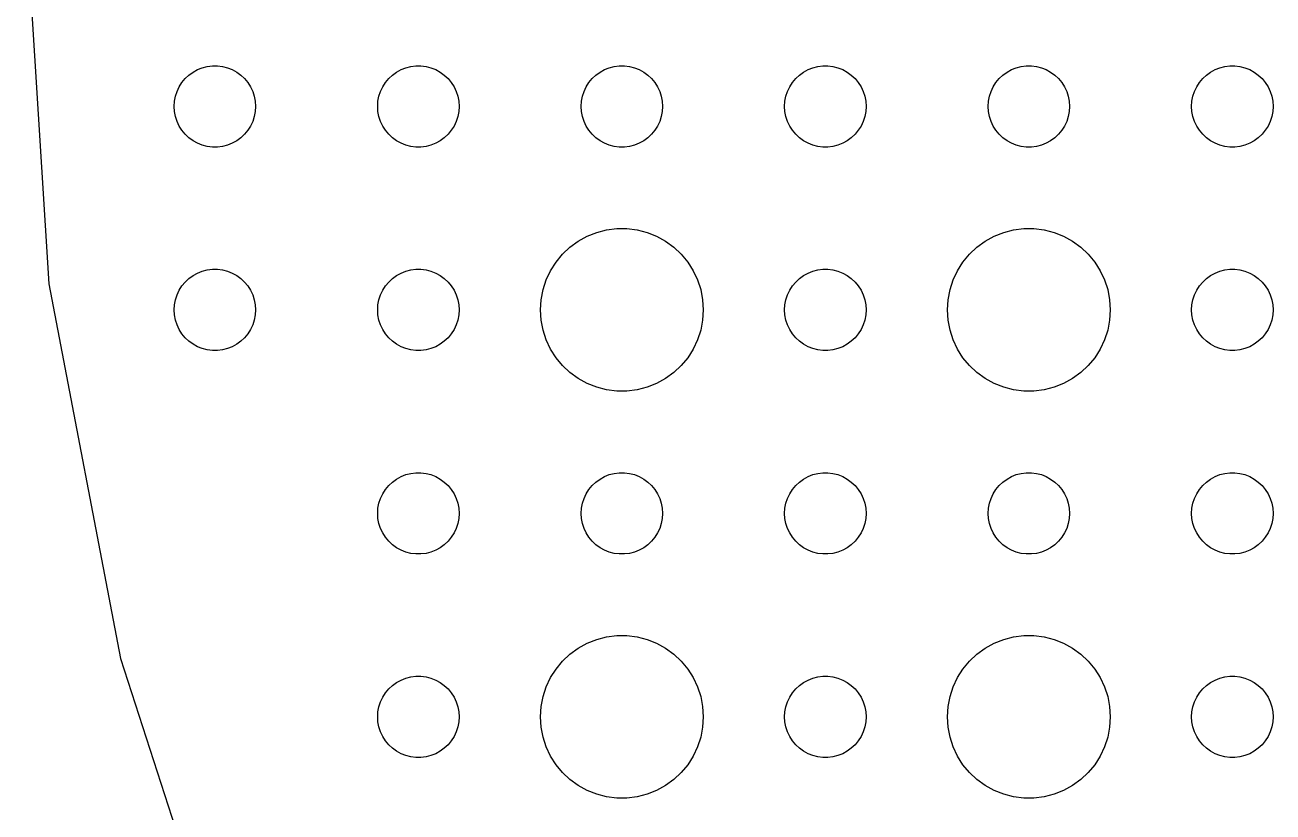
# Model space of a CAD drawing. Header units: metres. Extents: x -112 to 112, y -112 to 112.
# Drawn here: x -112 to -66, y -33.51 to -4.5 of the extents above; entities that cross this region are included whole.
import ezdxf

# ---------------------------------------------------------------- set-up
doc = ezdxf.new("R2010")
doc.units = ezdxf.units.M

msp = doc.modelspace()

# ---------------------------------------------------------------- linework, layer by layer
for p, q in [((-112, 0), (-111.117, -14.0373)), ((-106.093, -6.47318), (-105.956, -6.34422)), ((-105.956, -6.34422), (-105.804, -6.23351)), ((-105.804, -6.23351), (-105.639, -6.14275)), ((-105.639, -6.14275), (-105.464, -6.07341)), ((-105.464, -6.07341), (-105.281, -6.02657)), ((-105.281, -6.02657), (-105.094, -6.00294)), ((-105.094, -6.00294), (-104.906, -6.00294)), ((-104.906, -6.00294), (-104.719, -6.02657)), ((-104.719, -6.02657), (-104.536, -6.07341)), ((-104.536, -6.07341), (-104.361, -6.14275)), ((-104.361, -6.14275), (-104.196, -6.23351)), ((-104.196, -6.23351), (-104.044, -6.34422)), ((-104.044, -6.34422), (-103.907, -6.47318)), ((-98.5934, -6.47318), (-98.4561, -6.34422)), ((-98.4561, -6.34422), (-98.3037, -6.23351)), ((-98.3037, -6.23351), (-98.1387, -6.14275)), ((-98.1387, -6.14275), (-97.9635, -6.07341)), ((-97.9635, -6.07341), (-97.7811, -6.02657)), ((-97.7811, -6.02657), (-97.5942, -6.00294)), ((-97.5942, -6.00294), (-97.4058, -6.00294)), ((-97.4058, -6.00294), (-97.2189, -6.02657)), ((-97.2189, -6.02657), (-97.0365, -6.07341)), ((-97.0365, -6.07341), (-96.8613, -6.14275)), ((-96.8613, -6.14275), (-96.6963, -6.23351)), ((-96.6963, -6.23351), (-96.5439, -6.34422)), ((-96.5439, -6.34422), (-96.4065, -6.47318)), ((-91.0934, -6.47318), (-90.9561, -6.34422)), ((-90.9561, -6.34422), (-90.8037, -6.23351)), ((-90.8037, -6.23351), (-90.6387, -6.14275)), ((-90.6387, -6.14275), (-90.4635, -6.07341)), ((-90.4635, -6.07341), (-90.2811, -6.02657)), ((-90.2811, -6.02657), (-90.0942, -6.00294)), ((-90.0942, -6.00294), (-89.9058, -6.00294)), ((-89.9058, -6.00294), (-89.7189, -6.02657)), ((-89.7189, -6.02657), (-89.5365, -6.07341)), ((-89.5365, -6.07341), (-89.3613, -6.14275)), ((-89.3613, -6.14275), (-89.1963, -6.23351)), ((-89.1963, -6.23351), (-89.0439, -6.34422)), ((-89.0439, -6.34422), (-88.9065, -6.47318)), ((-83.5934, -6.47318), (-83.4561, -6.34422)), ((-83.4561, -6.34422), (-83.3037, -6.23351)), ((-83.3037, -6.23351), (-83.1387, -6.14275)), ((-83.1387, -6.14275), (-82.9635, -6.07341)), ((-82.9635, -6.07341), (-82.7811, -6.02657)), ((-82.7811, -6.02657), (-82.5942, -6.00294)), ((-82.5942, -6.00294), (-82.4058, -6.00294)), ((-82.4058, -6.00294), (-82.2189, -6.02657)), ((-82.2189, -6.02657), (-82.0365, -6.07341)), ((-82.0365, -6.07341), (-81.8613, -6.14275)), ((-81.8613, -6.14275), (-81.6963, -6.23351)), ((-81.6963, -6.23351), (-81.5439, -6.34422)), ((-81.5439, -6.34422), (-81.4065, -6.47318)), ((-76.0934, -6.47318), (-75.9561, -6.34422)), ((-75.9561, -6.34422), (-75.8037, -6.23351)), ((-75.8037, -6.23351), (-75.6387, -6.14275)), ((-75.6387, -6.14275), (-75.4635, -6.07341)), ((-75.4635, -6.07341), (-75.2811, -6.02657)), ((-75.2811, -6.02657), (-75.0942, -6.00294)), ((-75.0942, -6.00294), (-74.9058, -6.00294)), ((-74.9058, -6.00294), (-74.7189, -6.02657)), ((-74.7189, -6.02657), (-74.5365, -6.07341)), ((-74.5365, -6.07341), (-74.3613, -6.14275)), ((-74.3613, -6.14275), (-74.1963, -6.23351)), ((-74.1963, -6.23351), (-74.0439, -6.34422)), ((-74.0439, -6.34422), (-73.9065, -6.47318)), ((-68.5934, -6.47318), (-68.4561, -6.34422)), ((-68.4561, -6.34422), (-68.3037, -6.23351)), ((-68.3037, -6.23351), (-68.1387, -6.14275)), ((-68.1387, -6.14275), (-67.9635, -6.07341)), ((-67.9635, -6.07341), (-67.7811, -6.02657)), ((-67.7811, -6.02657), (-67.5942, -6.00294)), ((-67.5942, -6.00294), (-67.4058, -6.00294)), ((-67.4058, -6.00294), (-67.2189, -6.02657)), ((-67.2189, -6.02657), (-67.0365, -6.07341)), ((-67.0365, -6.07341), (-66.8613, -6.14275)), ((-66.8613, -6.14275), (-66.6963, -6.23351)), ((-66.6963, -6.23351), (-66.5439, -6.34422)), ((-66.5439, -6.34422), (-66.4065, -6.47318)), ((-106.395, -6.9478), (-106.314, -6.77736)), ((-106.314, -6.77736), (-106.214, -6.61832)), ((-106.214, -6.61832), (-106.093, -6.47318)), ((-103.907, -6.47318), (-103.786, -6.61832)), ((-103.786, -6.61832), (-103.686, -6.77736)), ((-103.686, -6.77736), (-103.605, -6.9478)), ((-98.8947, -6.9478), (-98.8145, -6.77736)), ((-98.8145, -6.77736), (-98.7135, -6.61832)), ((-98.7135, -6.61832), (-98.5934, -6.47318)), ((-96.4065, -6.47318), (-96.2865, -6.61832)), ((-96.2865, -6.61832), (-96.1855, -6.77736)), ((-96.1855, -6.77736), (-96.1053, -6.9478)), ((-91.3947, -6.9478), (-91.3145, -6.77736)), ((-91.3145, -6.77736), (-91.2135, -6.61832)), ((-91.2135, -6.61832), (-91.0934, -6.47318)), ((-88.9065, -6.47318), (-88.7865, -6.61832)), ((-88.7865, -6.61832), (-88.6855, -6.77736)), ((-88.6855, -6.77736), (-88.6053, -6.9478)), ((-83.8947, -6.9478), (-83.8145, -6.77736)), ((-83.8145, -6.77736), (-83.7135, -6.61832)), ((-83.7135, -6.61832), (-83.5934, -6.47318)), ((-81.4065, -6.47318), (-81.2865, -6.61832)), ((-81.2865, -6.61832), (-81.1855, -6.77736)), ((-81.1855, -6.77736), (-81.1053, -6.9478)), ((-76.3947, -6.9478), (-76.3145, -6.77736)), ((-76.3145, -6.77736), (-76.2135, -6.61832)), ((-76.2135, -6.61832), (-76.0934, -6.47318)), ((-73.9065, -6.47318), (-73.7865, -6.61832)), ((-73.7865, -6.61832), (-73.6855, -6.77736)), ((-73.6855, -6.77736), (-73.6053, -6.9478)), ((-68.8947, -6.9478), (-68.8145, -6.77736)), ((-68.8145, -6.77736), (-68.7135, -6.61832)), ((-68.7135, -6.61832), (-68.5934, -6.47318)), ((-66.4065, -6.47318), (-66.2865, -6.61832)), ((-66.2865, -6.61832), (-66.1855, -6.77736)), ((-66.1855, -6.77736), (-66.1053, -6.9478)), ((-106.5, -7.5), (-106.488, -7.312)), ((-106.488, -7.312), (-106.453, -7.12695)), ((-106.453, -7.12695), (-106.395, -6.9478)), ((-103.605, -6.9478), (-103.547, -7.12695)), ((-103.547, -7.12695), (-103.512, -7.312)), ((-103.512, -7.312), (-103.5, -7.5)), ((-99, -7.5), (-98.9882, -7.312)), ((-98.9882, -7.312), (-98.9529, -7.12695)), ((-98.9529, -7.12695), (-98.8947, -6.9478)), ((-96.1053, -6.9478), (-96.0471, -7.12695)), ((-96.0471, -7.12695), (-96.0118, -7.312)), ((-96.0118, -7.312), (-96, -7.5)), ((-91.5, -7.5), (-91.4882, -7.312)), ((-91.4882, -7.312), (-91.4529, -7.12695)), ((-91.4529, -7.12695), (-91.3947, -6.9478)), ((-88.6053, -6.9478), (-88.5471, -7.12695)), ((-88.5471, -7.12695), (-88.5118, -7.312)), ((-88.5118, -7.312), (-88.5, -7.5)), ((-84, -7.5), (-83.9882, -7.312)), ((-83.9882, -7.312), (-83.9529, -7.12695)), ((-83.9529, -7.12695), (-83.8947, -6.9478)), ((-81.1053, -6.9478), (-81.0471, -7.12695)), ((-81.0471, -7.12695), (-81.0118, -7.312)), ((-81.0118, -7.312), (-81, -7.5)), ((-76.5, -7.5), (-76.4882, -7.312)), ((-76.4882, -7.312), (-76.4529, -7.12695)), ((-76.4529, -7.12695), (-76.3947, -6.9478)), ((-73.6053, -6.9478), (-73.5471, -7.12695)), ((-73.5471, -7.12695), (-73.5118, -7.312)), ((-73.5118, -7.312), (-73.5, -7.5)), ((-69, -7.5), (-68.9882, -7.312)), ((-68.9882, -7.312), (-68.9529, -7.12695)), ((-68.9529, -7.12695), (-68.8947, -6.9478)), ((-66.1053, -6.9478), (-66.0471, -7.12695)), ((-66.0471, -7.12695), (-66.0118, -7.312)), ((-66.0118, -7.312), (-66, -7.5)), ((-106.488, -7.68799), (-106.5, -7.5)), ((-106.453, -7.87303), (-106.488, -7.68799)), ((-103.512, -7.68799), (-103.547, -7.87303)), ((-103.5, -7.5), (-103.512, -7.68799)), ((-98.9882, -7.68799), (-99, -7.5)), ((-98.9529, -7.87303), (-98.9882, -7.68799)), ((-96.0118, -7.68799), (-96.0471, -7.87303)), ((-96, -7.5), (-96.0118, -7.68799)), ((-91.4882, -7.68799), (-91.5, -7.5)), ((-91.4529, -7.87303), (-91.4882, -7.68799)), ((-88.5118, -7.68799), (-88.5471, -7.87303)), ((-88.5, -7.5), (-88.5118, -7.68799)), ((-83.9882, -7.68799), (-84, -7.5)), ((-83.9529, -7.87303), (-83.9882, -7.68799)), ((-81.0118, -7.68799), (-81.0471, -7.87303)), ((-81, -7.5), (-81.0118, -7.68799)), ((-76.4882, -7.68799), (-76.5, -7.5)), ((-76.4529, -7.87303), (-76.4882, -7.68799)), ((-73.5118, -7.68799), (-73.5471, -7.87303)), ((-73.5, -7.5), (-73.5118, -7.68799)), ((-68.9882, -7.68799), (-69, -7.5)), ((-68.9529, -7.87303), (-68.9882, -7.68799)), ((-66.0118, -7.68799), (-66.0471, -7.87303)), ((-66, -7.5), (-66.0118, -7.68799)), ((-106.395, -8.05219), (-106.453, -7.87303)), ((-106.314, -8.22263), (-106.395, -8.05219)), ((-106.214, -8.38167), (-106.314, -8.22263)), ((-103.686, -8.22263), (-103.786, -8.38167)), ((-103.605, -8.05219), (-103.686, -8.22263)), ((-103.547, -7.87303), (-103.605, -8.05219)), ((-98.8947, -8.05219), (-98.9529, -7.87303)), ((-98.8145, -8.22263), (-98.8947, -8.05219)), ((-98.7135, -8.38167), (-98.8145, -8.22263)), ((-96.1855, -8.22263), (-96.2865, -8.38167)), ((-96.1053, -8.05219), (-96.1855, -8.22263)), ((-96.0471, -7.87303), (-96.1053, -8.05219)), ((-91.3947, -8.05219), (-91.4529, -7.87303)), ((-91.3145, -8.22263), (-91.3947, -8.05219)), ((-91.2135, -8.38167), (-91.3145, -8.22263)), ((-88.6855, -8.22263), (-88.7865, -8.38167)), ((-88.6053, -8.05219), (-88.6855, -8.22263)), ((-88.5471, -7.87303), (-88.6053, -8.05219)), ((-83.8947, -8.05219), (-83.9529, -7.87303)), ((-83.8145, -8.22263), (-83.8947, -8.05219)), ((-83.7135, -8.38167), (-83.8145, -8.22263)), ((-81.1855, -8.22263), (-81.2865, -8.38167)), ((-81.1053, -8.05219), (-81.1855, -8.22263)), ((-81.0471, -7.87303), (-81.1053, -8.05219)), ((-76.3947, -8.05219), (-76.4529, -7.87303)), ((-76.3145, -8.22263), (-76.3947, -8.05219)), ((-76.2135, -8.38167), (-76.3145, -8.22263)), ((-73.6855, -8.22263), (-73.7865, -8.38167)), ((-73.6053, -8.05219), (-73.6855, -8.22263)), ((-73.5471, -7.87303), (-73.6053, -8.05219)), ((-68.8947, -8.05219), (-68.9529, -7.87303)), ((-68.8145, -8.22263), (-68.8947, -8.05219)), ((-68.7135, -8.38167), (-68.8145, -8.22263)), ((-66.1855, -8.22263), (-66.2865, -8.38167)), ((-66.1053, -8.05219), (-66.1855, -8.22263)), ((-66.0471, -7.87303), (-66.1053, -8.05219)), ((-106.093, -8.52681), (-106.214, -8.38167)), ((-105.956, -8.65576), (-106.093, -8.52681)), ((-105.804, -8.76648), (-105.956, -8.65576)), ((-104.044, -8.65576), (-104.196, -8.76648)), ((-103.907, -8.52681), (-104.044, -8.65576)), ((-103.786, -8.38167), (-103.907, -8.52681)), ((-98.5934, -8.52681), (-98.7135, -8.38167)), ((-98.4561, -8.65576), (-98.5934, -8.52681)), ((-98.3037, -8.76648), (-98.4561, -8.65576)), ((-96.5439, -8.65576), (-96.6963, -8.76648)), ((-96.4065, -8.52681), (-96.5439, -8.65576)), ((-96.2865, -8.38167), (-96.4065, -8.52681)), ((-91.0934, -8.52681), (-91.2135, -8.38167)), ((-90.9561, -8.65576), (-91.0934, -8.52681)), ((-90.8037, -8.76648), (-90.9561, -8.65576)), ((-89.0439, -8.65576), (-89.1963, -8.76648)), ((-88.9065, -8.52681), (-89.0439, -8.65576)), ((-88.7865, -8.38167), (-88.9065, -8.52681)), ((-83.5934, -8.52681), (-83.7135, -8.38167)), ((-83.4561, -8.65576), (-83.5934, -8.52681)), ((-83.3037, -8.76648), (-83.4561, -8.65576)), ((-81.5439, -8.65576), (-81.6963, -8.76648)), ((-81.4065, -8.52681), (-81.5439, -8.65576)), ((-81.2865, -8.38167), (-81.4065, -8.52681)), ((-76.0934, -8.52681), (-76.2135, -8.38167)), ((-75.9561, -8.65576), (-76.0934, -8.52681)), ((-75.8037, -8.76648), (-75.9561, -8.65576)), ((-74.0439, -8.65576), (-74.1963, -8.76648)), ((-73.9065, -8.52681), (-74.0439, -8.65576)), ((-73.7865, -8.38167), (-73.9065, -8.52681)), ((-68.5934, -8.52681), (-68.7135, -8.38167)), ((-68.4561, -8.65576), (-68.5934, -8.52681)), ((-68.3037, -8.76648), (-68.4561, -8.65576)), ((-66.5439, -8.65576), (-66.6963, -8.76648)), ((-66.4065, -8.52681), (-66.5439, -8.65576)), ((-66.2865, -8.38167), (-66.4065, -8.52681)), ((-105.639, -8.85724), (-105.804, -8.76648)), ((-105.464, -8.92657), (-105.639, -8.85724)), ((-105.281, -8.97342), (-105.464, -8.92657)), ((-105.094, -8.99704), (-105.281, -8.97342)), ((-104.906, -8.99704), (-105.094, -8.99704)), ((-104.719, -8.97342), (-104.906, -8.99704)), ((-104.536, -8.92657), (-104.719, -8.97342)), ((-104.361, -8.85724), (-104.536, -8.92657)), ((-104.196, -8.76648), (-104.361, -8.85724)), ((-98.1387, -8.85724), (-98.3037, -8.76648)), ((-97.9635, -8.92657), (-98.1387, -8.85724)), ((-97.7811, -8.97342), (-97.9635, -8.92657)), ((-97.5942, -8.99704), (-97.7811, -8.97342)), ((-97.4058, -8.99704), (-97.5942, -8.99704)), ((-97.2189, -8.97342), (-97.4058, -8.99704)), ((-97.0365, -8.92657), (-97.2189, -8.97342)), ((-96.8613, -8.85724), (-97.0365, -8.92657)), ((-96.6963, -8.76648), (-96.8613, -8.85724)), ((-90.6387, -8.85724), (-90.8037, -8.76648)), ((-90.4635, -8.92657), (-90.6387, -8.85724)), ((-90.2811, -8.97342), (-90.4635, -8.92657)), ((-90.0942, -8.99704), (-90.2811, -8.97342)), ((-89.9058, -8.99704), (-90.0942, -8.99704)), ((-89.7189, -8.97342), (-89.9058, -8.99704)), ((-89.5365, -8.92657), (-89.7189, -8.97342)), ((-89.3613, -8.85724), (-89.5365, -8.92657)), ((-89.1963, -8.76648), (-89.3613, -8.85724)), ((-83.1387, -8.85724), (-83.3037, -8.76648)), ((-82.9635, -8.92657), (-83.1387, -8.85724)), ((-82.7811, -8.97342), (-82.9635, -8.92657)), ((-82.5942, -8.99704), (-82.7811, -8.97342)), ((-82.4058, -8.99704), (-82.5942, -8.99704)), ((-82.2189, -8.97342), (-82.4058, -8.99704)), ((-82.0365, -8.92657), (-82.2189, -8.97342)), ((-81.8613, -8.85724), (-82.0365, -8.92657)), ((-81.6963, -8.76648), (-81.8613, -8.85724)), ((-75.6387, -8.85724), (-75.8037, -8.76648)), ((-75.4635, -8.92657), (-75.6387, -8.85724)), ((-75.2811, -8.97342), (-75.4635, -8.92657)), ((-75.0942, -8.99704), (-75.2811, -8.97342)), ((-74.9058, -8.99704), (-75.0942, -8.99704)), ((-74.7189, -8.97342), (-74.9058, -8.99704)), ((-74.5365, -8.92657), (-74.7189, -8.97342)), ((-74.3613, -8.85724), (-74.5365, -8.92657)), ((-74.1963, -8.76648), (-74.3613, -8.85724)), ((-68.1387, -8.85724), (-68.3037, -8.76648)), ((-67.9635, -8.92657), (-68.1387, -8.85724)), ((-67.7811, -8.97342), (-67.9635, -8.92657)), ((-67.5942, -8.99704), (-67.7811, -8.97342)), ((-67.4058, -8.99704), (-67.5942, -8.99704)), ((-67.2189, -8.97342), (-67.4058, -8.99704)), ((-67.0365, -8.92657), (-67.2189, -8.97342)), ((-66.8613, -8.85724), (-67.0365, -8.92657)), ((-66.6963, -8.76648), (-66.8613, -8.85724)), ((-91.6075, -12.467), (-91.2773, -12.2855)), ((-91.2773, -12.2855), (-90.927, -12.1468)), ((-90.927, -12.1468), (-90.5621, -12.0531)), ((-90.5621, -12.0531), (-90.1884, -12.0059)), ((-90.1884, -12.0059), (-89.8116, -12.0059)), ((-89.8116, -12.0059), (-89.4379, -12.0531)), ((-89.4379, -12.0531), (-89.073, -12.1468)), ((-89.073, -12.1468), (-88.7227, -12.2855)), ((-88.7227, -12.2855), (-88.3925, -12.467)), ((-76.6075, -12.467), (-76.2773, -12.2855)), ((-76.2773, -12.2855), (-75.927, -12.1468)), ((-75.927, -12.1468), (-75.5621, -12.0531)), ((-75.5621, -12.0531), (-75.1884, -12.0059)), ((-75.1884, -12.0059), (-74.8116, -12.0059)), ((-74.8116, -12.0059), (-74.4379, -12.0531)), ((-74.4379, -12.0531), (-74.073, -12.1468)), ((-74.073, -12.1468), (-73.7227, -12.2855)), ((-73.7227, -12.2855), (-73.3925, -12.467)), ((-92.1869, -12.9464), (-91.9123, -12.6884)), ((-91.9123, -12.6884), (-91.6075, -12.467)), ((-88.3925, -12.467), (-88.0877, -12.6884)), ((-88.0877, -12.6884), (-87.8131, -12.9464)), ((-77.1869, -12.9464), (-76.9123, -12.6884)), ((-76.9123, -12.6884), (-76.6075, -12.467)), ((-73.3925, -12.467), (-73.0877, -12.6884)), ((-73.0877, -12.6884), (-72.8131, -12.9464)), ((-92.6289, -13.5547), (-92.427, -13.2366)), ((-92.427, -13.2366), (-92.1869, -12.9464)), ((-87.8131, -12.9464), (-87.573, -13.2366)), ((-87.573, -13.2366), (-87.3711, -13.5547)), ((-77.6289, -13.5547), (-77.427, -13.2366)), ((-77.427, -13.2366), (-77.1869, -12.9464)), ((-72.8131, -12.9464), (-72.573, -13.2366)), ((-72.573, -13.2366), (-72.3711, -13.5547)), ((-105.956, -13.8442), (-105.804, -13.7335)), ((-105.804, -13.7335), (-105.639, -13.6427)), ((-105.639, -13.6427), (-105.464, -13.5734)), ((-105.464, -13.5734), (-105.281, -13.5266)), ((-105.281, -13.5266), (-105.094, -13.5029)), ((-105.094, -13.5029), (-104.906, -13.5029)), ((-104.906, -13.5029), (-104.719, -13.5266)), ((-104.719, -13.5266), (-104.536, -13.5734)), ((-104.536, -13.5734), (-104.361, -13.6427)), ((-104.361, -13.6427), (-104.196, -13.7335)), ((-104.196, -13.7335), (-104.044, -13.8442)), ((-98.4561, -13.8442), (-98.3037, -13.7335)), ((-98.3037, -13.7335), (-98.1387, -13.6427)), ((-98.1387, -13.6427), (-97.9635, -13.5734)), ((-97.9635, -13.5734), (-97.7811, -13.5266)), ((-97.7811, -13.5266), (-97.5942, -13.5029)), ((-97.5942, -13.5029), (-97.4058, -13.5029)), ((-97.4058, -13.5029), (-97.2189, -13.5266)), ((-97.2189, -13.5266), (-97.0365, -13.5734)), ((-97.0365, -13.5734), (-96.8613, -13.6427)), ((-96.8613, -13.6427), (-96.6963, -13.7335)), ((-96.6963, -13.7335), (-96.5439, -13.8442)), ((-92.7893, -13.8956), (-92.6289, -13.5547)), ((-87.3711, -13.5547), (-87.2107, -13.8956)), ((-83.4561, -13.8442), (-83.3037, -13.7335)), ((-83.3037, -13.7335), (-83.1387, -13.6427)), ((-83.1387, -13.6427), (-82.9635, -13.5734)), ((-82.9635, -13.5734), (-82.7811, -13.5266)), ((-82.7811, -13.5266), (-82.5942, -13.5029)), ((-82.5942, -13.5029), (-82.4058, -13.5029)), ((-82.4058, -13.5029), (-82.2189, -13.5266)), ((-82.2189, -13.5266), (-82.0365, -13.5734)), ((-82.0365, -13.5734), (-81.8613, -13.6427)), ((-81.8613, -13.6427), (-81.6963, -13.7335)), ((-81.6963, -13.7335), (-81.5439, -13.8442)), ((-77.7893, -13.8956), (-77.6289, -13.5547)), ((-72.3711, -13.5547), (-72.2107, -13.8956)), ((-68.4561, -13.8442), (-68.3037, -13.7335)), ((-68.3037, -13.7335), (-68.1387, -13.6427)), ((-68.1387, -13.6427), (-67.9635, -13.5734)), ((-67.9635, -13.5734), (-67.7811, -13.5266)), ((-67.7811, -13.5266), (-67.5942, -13.5029)), ((-67.5942, -13.5029), (-67.4058, -13.5029)), ((-67.4058, -13.5029), (-67.2189, -13.5266)), ((-67.2189, -13.5266), (-67.0365, -13.5734)), ((-67.0365, -13.5734), (-66.8613, -13.6427)), ((-66.8613, -13.6427), (-66.6963, -13.7335)), ((-66.6963, -13.7335), (-66.5439, -13.8442)), ((-111.117, -14.0373), (-108.481, -27.8533)), ((-106.314, -14.2774), (-106.214, -14.1183)), ((-106.214, -14.1183), (-106.093, -13.9732)), ((-106.093, -13.9732), (-105.956, -13.8442)), ((-104.044, -13.8442), (-103.907, -13.9732)), ((-103.907, -13.9732), (-103.786, -14.1183)), ((-103.786, -14.1183), (-103.686, -14.2774)), ((-98.8145, -14.2774), (-98.7135, -14.1183)), ((-98.7135, -14.1183), (-98.5934, -13.9732)), ((-98.5934, -13.9732), (-98.4561, -13.8442)), ((-96.5439, -13.8442), (-96.4065, -13.9732)), ((-96.4065, -13.9732), (-96.2865, -14.1183)), ((-96.2865, -14.1183), (-96.1855, -14.2774)), ((-92.9763, -14.624), (-92.9057, -14.2539)), ((-92.9057, -14.2539), (-92.7893, -13.8956)), ((-87.2107, -13.8956), (-87.0943, -14.2539)), ((-87.0943, -14.2539), (-87.0237, -14.624)), ((-83.8145, -14.2774), (-83.7135, -14.1183)), ((-83.7135, -14.1183), (-83.5934, -13.9732)), ((-83.5934, -13.9732), (-83.4561, -13.8442)), ((-81.5439, -13.8442), (-81.4065, -13.9732)), ((-81.4065, -13.9732), (-81.2865, -14.1183)), ((-81.2865, -14.1183), (-81.1855, -14.2774)), ((-77.9763, -14.624), (-77.9057, -14.2539)), ((-77.9057, -14.2539), (-77.7893, -13.8956)), ((-72.2107, -13.8956), (-72.0943, -14.2539)), ((-72.0943, -14.2539), (-72.0237, -14.624)), ((-68.8145, -14.2774), (-68.7135, -14.1183)), ((-68.7135, -14.1183), (-68.5934, -13.9732)), ((-68.5934, -13.9732), (-68.4561, -13.8442)), ((-66.5439, -13.8442), (-66.4065, -13.9732)), ((-66.4065, -13.9732), (-66.2865, -14.1183)), ((-66.2865, -14.1183), (-66.1855, -14.2774)), ((-106.488, -14.812), (-106.453, -14.627)), ((-106.453, -14.627), (-106.395, -14.4478)), ((-106.395, -14.4478), (-106.314, -14.2774)), ((-103.686, -14.2774), (-103.605, -14.4478)), ((-103.605, -14.4478), (-103.547, -14.627)), ((-103.547, -14.627), (-103.512, -14.812)), ((-98.9882, -14.812), (-98.9529, -14.627)), ((-98.9529, -14.627), (-98.8947, -14.4478)), ((-98.8947, -14.4478), (-98.8145, -14.2774)), ((-96.1855, -14.2774), (-96.1053, -14.4478)), ((-96.1053, -14.4478), (-96.0471, -14.627)), ((-96.0471, -14.627), (-96.0118, -14.812)), ((-93, -15), (-92.9763, -14.624)), ((-87.0237, -14.624), (-87, -15)), ((-83.9882, -14.812), (-83.9529, -14.627)), ((-83.9529, -14.627), (-83.8947, -14.4478)), ((-83.8947, -14.4478), (-83.8145, -14.2774)), ((-81.1855, -14.2774), (-81.1053, -14.4478)), ((-81.1053, -14.4478), (-81.0471, -14.627)), ((-81.0471, -14.627), (-81.0118, -14.812)), ((-78, -15), (-77.9763, -14.624)), ((-72.0237, -14.624), (-72, -15)), ((-68.9882, -14.812), (-68.9529, -14.627)), ((-68.9529, -14.627), (-68.8947, -14.4478)), ((-68.8947, -14.4478), (-68.8145, -14.2774)), ((-66.1855, -14.2774), (-66.1053, -14.4478)), ((-66.1053, -14.4478), (-66.0471, -14.627)), ((-66.0471, -14.627), (-66.0118, -14.812)), ((-106.5, -15), (-106.488, -14.812)), ((-106.488, -15.188), (-106.5, -15)), ((-103.512, -14.812), (-103.5, -15)), ((-103.5, -15), (-103.512, -15.188)), ((-99, -15), (-98.9882, -14.812)), ((-98.9882, -15.188), (-99, -15)), ((-96.0118, -14.812), (-96, -15)), ((-96, -15), (-96.0118, -15.188)), ((-92.9763, -15.376), (-93, -15)), ((-87, -15), (-87.0237, -15.376)), ((-84, -15), (-83.9882, -14.812)), ((-83.9882, -15.188), (-84, -15)), ((-81.0118, -14.812), (-81, -15)), ((-81, -15), (-81.0118, -15.188)), ((-77.9763, -15.376), (-78, -15)), ((-72, -15), (-72.0237, -15.376)), ((-69, -15), (-68.9882, -14.812)), ((-68.9882, -15.188), (-69, -15)), ((-66.0118, -14.812), (-66, -15)), ((-66, -15), (-66.0118, -15.188)), ((-106.453, -15.373), (-106.488, -15.188)), ((-106.395, -15.5522), (-106.453, -15.373)), ((-106.314, -15.7226), (-106.395, -15.5522)), ((-103.605, -15.5522), (-103.686, -15.7226)), ((-103.547, -15.373), (-103.605, -15.5522)), ((-103.512, -15.188), (-103.547, -15.373)), ((-98.9529, -15.373), (-98.9882, -15.188)), ((-98.8947, -15.5522), (-98.9529, -15.373)), ((-98.8145, -15.7226), (-98.8947, -15.5522)), ((-96.1053, -15.5522), (-96.1855, -15.7226)), ((-96.0471, -15.373), (-96.1053, -15.5522)), ((-96.0118, -15.188), (-96.0471, -15.373)), ((-92.9057, -15.7461), (-92.9763, -15.376)), ((-87.0237, -15.376), (-87.0943, -15.7461)), ((-83.9529, -15.373), (-83.9882, -15.188)), ((-83.8947, -15.5522), (-83.9529, -15.373)), ((-83.8145, -15.7226), (-83.8947, -15.5522)), ((-81.1053, -15.5522), (-81.1855, -15.7226)), ((-81.0471, -15.373), (-81.1053, -15.5522)), ((-81.0118, -15.188), (-81.0471, -15.373)), ((-77.9057, -15.7461), (-77.9763, -15.376)), ((-72.0237, -15.376), (-72.0943, -15.7461)), ((-68.9529, -15.373), (-68.9882, -15.188)), ((-68.8947, -15.5522), (-68.9529, -15.373)), ((-68.8145, -15.7226), (-68.8947, -15.5522)), ((-66.1053, -15.5522), (-66.1855, -15.7226)), ((-66.0471, -15.373), (-66.1053, -15.5522)), ((-66.0118, -15.188), (-66.0471, -15.373)), ((-106.214, -15.8817), (-106.314, -15.7226)), ((-106.093, -16.0268), (-106.214, -15.8817)), ((-105.956, -16.1558), (-106.093, -16.0268)), ((-103.907, -16.0268), (-104.044, -16.1558)), ((-103.786, -15.8817), (-103.907, -16.0268)), ((-103.686, -15.7226), (-103.786, -15.8817)), ((-98.7135, -15.8817), (-98.8145, -15.7226)), ((-98.5934, -16.0268), (-98.7135, -15.8817)), ((-98.4561, -16.1558), (-98.5934, -16.0268)), ((-96.4065, -16.0268), (-96.5439, -16.1558)), ((-96.2865, -15.8817), (-96.4065, -16.0268)), ((-96.1855, -15.7226), (-96.2865, -15.8817)), ((-92.7893, -16.1044), (-92.9057, -15.7461)), ((-87.0943, -15.7461), (-87.2107, -16.1044)), ((-83.7135, -15.8817), (-83.8145, -15.7226)), ((-83.5934, -16.0268), (-83.7135, -15.8817)), ((-83.4561, -16.1558), (-83.5934, -16.0268)), ((-81.4065, -16.0268), (-81.5439, -16.1558)), ((-81.2865, -15.8817), (-81.4065, -16.0268)), ((-81.1855, -15.7226), (-81.2865, -15.8817)), ((-77.7893, -16.1044), (-77.9057, -15.7461)), ((-72.0943, -15.7461), (-72.2107, -16.1044)), ((-68.7135, -15.8817), (-68.8145, -15.7226)), ((-68.5934, -16.0268), (-68.7135, -15.8817)), ((-68.4561, -16.1558), (-68.5934, -16.0268)), ((-66.4065, -16.0268), (-66.5439, -16.1558)), ((-66.2865, -15.8817), (-66.4065, -16.0268)), ((-66.1855, -15.7226), (-66.2865, -15.8817)), ((-105.804, -16.2665), (-105.956, -16.1558)), ((-105.639, -16.3572), (-105.804, -16.2665)), ((-105.464, -16.4266), (-105.639, -16.3572)), ((-105.281, -16.4734), (-105.464, -16.4266)), ((-105.094, -16.497), (-105.281, -16.4734)), ((-104.906, -16.497), (-105.094, -16.497)), ((-104.719, -16.4734), (-104.906, -16.497)), ((-104.536, -16.4266), (-104.719, -16.4734)), ((-104.361, -16.3572), (-104.536, -16.4266)), ((-104.196, -16.2665), (-104.361, -16.3572)), ((-104.044, -16.1558), (-104.196, -16.2665)), ((-98.3037, -16.2665), (-98.4561, -16.1558)), ((-98.1387, -16.3572), (-98.3037, -16.2665)), ((-97.9635, -16.4266), (-98.1387, -16.3572)), ((-97.7811, -16.4734), (-97.9635, -16.4266)), ((-97.5942, -16.497), (-97.7811, -16.4734)), ((-97.4058, -16.497), (-97.5942, -16.497)), ((-97.2189, -16.4734), (-97.4058, -16.497)), ((-97.0365, -16.4266), (-97.2189, -16.4734)), ((-96.8613, -16.3572), (-97.0365, -16.4266)), ((-96.6963, -16.2665), (-96.8613, -16.3572)), ((-96.5439, -16.1558), (-96.6963, -16.2665)), ((-92.6289, -16.4453), (-92.7893, -16.1044)), ((-92.427, -16.7634), (-92.6289, -16.4453)), ((-87.3711, -16.4453), (-87.573, -16.7634)), ((-87.2107, -16.1044), (-87.3711, -16.4453)), ((-83.3037, -16.2665), (-83.4561, -16.1558)), ((-83.1387, -16.3572), (-83.3037, -16.2665)), ((-82.9635, -16.4266), (-83.1387, -16.3572)), ((-82.7811, -16.4734), (-82.9635, -16.4266)), ((-82.5942, -16.497), (-82.7811, -16.4734)), ((-82.4058, -16.497), (-82.5942, -16.497)), ((-82.2189, -16.4734), (-82.4058, -16.497)), ((-82.0365, -16.4266), (-82.2189, -16.4734)), ((-81.8613, -16.3572), (-82.0365, -16.4266)), ((-81.6963, -16.2665), (-81.8613, -16.3572)), ((-81.5439, -16.1558), (-81.6963, -16.2665)), ((-77.6289, -16.4453), (-77.7893, -16.1044)), ((-77.427, -16.7634), (-77.6289, -16.4453)), ((-72.3711, -16.4453), (-72.573, -16.7634)), ((-72.2107, -16.1044), (-72.3711, -16.4453)), ((-68.3037, -16.2665), (-68.4561, -16.1558)), ((-68.1387, -16.3572), (-68.3037, -16.2665)), ((-67.9635, -16.4266), (-68.1387, -16.3572)), ((-67.7811, -16.4734), (-67.9635, -16.4266)), ((-67.5942, -16.497), (-67.7811, -16.4734)), ((-67.4058, -16.497), (-67.5942, -16.497)), ((-67.2189, -16.4734), (-67.4058, -16.497)), ((-67.0365, -16.4266), (-67.2189, -16.4734)), ((-66.8613, -16.3572), (-67.0365, -16.4266)), ((-66.6963, -16.2665), (-66.8613, -16.3572)), ((-66.5439, -16.1558), (-66.6963, -16.2665)), ((-92.1869, -17.0536), (-92.427, -16.7634)), ((-87.573, -16.7634), (-87.8131, -17.0536)), ((-77.1869, -17.0536), (-77.427, -16.7634)), ((-72.573, -16.7634), (-72.8131, -17.0536)), ((-91.9123, -17.3115), (-92.1869, -17.0536)), ((-91.6075, -17.533), (-91.9123, -17.3115)), ((-88.0877, -17.3115), (-88.3925, -17.533)), ((-87.8131, -17.0536), (-88.0877, -17.3115)), ((-76.9123, -17.3115), (-77.1869, -17.0536)), ((-76.6075, -17.533), (-76.9123, -17.3115)), ((-73.0877, -17.3115), (-73.3925, -17.533)), ((-72.8131, -17.0536), (-73.0877, -17.3115)), ((-91.2773, -17.7145), (-91.6075, -17.533)), ((-90.927, -17.8532), (-91.2773, -17.7145)), ((-90.5621, -17.9469), (-90.927, -17.8532)), ((-89.073, -17.8532), (-89.4379, -17.9469)), ((-88.7227, -17.7145), (-89.073, -17.8532)), ((-88.3925, -17.533), (-88.7227, -17.7145)), ((-76.2773, -17.7145), (-76.6075, -17.533)), ((-75.927, -17.8532), (-76.2773, -17.7145)), ((-75.5621, -17.9469), (-75.927, -17.8532)), ((-74.073, -17.8532), (-74.4379, -17.9469)), ((-73.7227, -17.7145), (-74.073, -17.8532)), ((-73.3925, -17.533), (-73.7227, -17.7145)), ((-90.1884, -17.9941), (-90.5621, -17.9469)), ((-89.8116, -17.9941), (-90.1884, -17.9941)), ((-89.4379, -17.9469), (-89.8116, -17.9941)), ((-75.1884, -17.9941), (-75.5621, -17.9469)), ((-74.8116, -17.9941), (-75.1884, -17.9941)), ((-74.4379, -17.9469), (-74.8116, -17.9941)), ((-98.3037, -21.2335), (-98.1387, -21.1427)), ((-98.1387, -21.1427), (-97.9635, -21.0734)), ((-97.9635, -21.0734), (-97.7811, -21.0266)), ((-97.7811, -21.0266), (-97.5942, -21.003)), ((-97.5942, -21.003), (-97.4058, -21.003)), ((-97.4058, -21.003), (-97.2189, -21.0266)), ((-97.2189, -21.0266), (-97.0365, -21.0734)), ((-97.0365, -21.0734), (-96.8613, -21.1427)), ((-96.8613, -21.1427), (-96.6963, -21.2335)), ((-90.8037, -21.2335), (-90.6387, -21.1427)), ((-90.6387, -21.1427), (-90.4635, -21.0734)), ((-90.4635, -21.0734), (-90.2811, -21.0266)), ((-90.2811, -21.0266), (-90.0942, -21.003)), ((-90.0942, -21.003), (-89.9058, -21.003)), ((-89.9058, -21.003), (-89.7189, -21.0266)), ((-89.7189, -21.0266), (-89.5365, -21.0734)), ((-89.5365, -21.0734), (-89.3613, -21.1427)), ((-89.3613, -21.1427), (-89.1963, -21.2335)), ((-83.3037, -21.2335), (-83.1387, -21.1427)), ((-83.1387, -21.1427), (-82.9635, -21.0734)), ((-82.9635, -21.0734), (-82.7811, -21.0266)), ((-82.7811, -21.0266), (-82.5942, -21.003)), ((-82.5942, -21.003), (-82.4058, -21.003)), ((-82.4058, -21.003), (-82.2189, -21.0266)), ((-82.2189, -21.0266), (-82.0365, -21.0734)), ((-82.0365, -21.0734), (-81.8613, -21.1427)), ((-81.8613, -21.1427), (-81.6963, -21.2335)), ((-75.8037, -21.2335), (-75.6387, -21.1427)), ((-75.6387, -21.1427), (-75.4635, -21.0734)), ((-75.4635, -21.0734), (-75.2811, -21.0266)), ((-75.2811, -21.0266), (-75.0942, -21.003)), ((-75.0942, -21.003), (-74.9058, -21.003)), ((-74.9058, -21.003), (-74.7189, -21.0266)), ((-74.7189, -21.0266), (-74.5365, -21.0734)), ((-74.5365, -21.0734), (-74.3613, -21.1427)), ((-74.3613, -21.1427), (-74.1963, -21.2335)), ((-68.3037, -21.2335), (-68.1387, -21.1427)), ((-68.1387, -21.1427), (-67.9635, -21.0734)), ((-67.9635, -21.0734), (-67.7811, -21.0266)), ((-67.7811, -21.0266), (-67.5942, -21.003)), ((-67.5942, -21.003), (-67.4058, -21.003)), ((-67.4058, -21.003), (-67.2189, -21.0266)), ((-67.2189, -21.0266), (-67.0365, -21.0734)), ((-67.0365, -21.0734), (-66.8613, -21.1427)), ((-66.8613, -21.1427), (-66.6963, -21.2335)), ((-98.8145, -21.7774), (-98.7135, -21.6183)), ((-98.7135, -21.6183), (-98.5934, -21.4732)), ((-98.5934, -21.4732), (-98.4561, -21.3442)), ((-98.4561, -21.3442), (-98.3037, -21.2335)), ((-96.6963, -21.2335), (-96.5439, -21.3442)), ((-96.5439, -21.3442), (-96.4065, -21.4732)), ((-96.4065, -21.4732), (-96.2865, -21.6183)), ((-96.2865, -21.6183), (-96.1855, -21.7774)), ((-91.3145, -21.7774), (-91.2135, -21.6183)), ((-91.2135, -21.6183), (-91.0934, -21.4732)), ((-91.0934, -21.4732), (-90.9561, -21.3442)), ((-90.9561, -21.3442), (-90.8037, -21.2335)), ((-89.1963, -21.2335), (-89.0439, -21.3442)), ((-89.0439, -21.3442), (-88.9065, -21.4732)), ((-88.9065, -21.4732), (-88.7865, -21.6183)), ((-88.7865, -21.6183), (-88.6855, -21.7774)), ((-83.8145, -21.7774), (-83.7135, -21.6183)), ((-83.7135, -21.6183), (-83.5934, -21.4732)), ((-83.5934, -21.4732), (-83.4561, -21.3442)), ((-83.4561, -21.3442), (-83.3037, -21.2335)), ((-81.6963, -21.2335), (-81.5439, -21.3442)), ((-81.5439, -21.3442), (-81.4065, -21.4732)), ((-81.4065, -21.4732), (-81.2865, -21.6183)), ((-81.2865, -21.6183), (-81.1855, -21.7774)), ((-76.3145, -21.7774), (-76.2135, -21.6183)), ((-76.2135, -21.6183), (-76.0934, -21.4732)), ((-76.0934, -21.4732), (-75.9561, -21.3442)), ((-75.9561, -21.3442), (-75.8037, -21.2335)), ((-74.1963, -21.2335), (-74.0439, -21.3442)), ((-74.0439, -21.3442), (-73.9065, -21.4732)), ((-73.9065, -21.4732), (-73.7865, -21.6183)), ((-73.7865, -21.6183), (-73.6855, -21.7774)), ((-68.8145, -21.7774), (-68.7135, -21.6183)), ((-68.7135, -21.6183), (-68.5934, -21.4732)), ((-68.5934, -21.4732), (-68.4561, -21.3442)), ((-68.4561, -21.3442), (-68.3037, -21.2335)), ((-66.6963, -21.2335), (-66.5439, -21.3442)), ((-66.5439, -21.3442), (-66.4065, -21.4732)), ((-66.4065, -21.4732), (-66.2865, -21.6183)), ((-66.2865, -21.6183), (-66.1855, -21.7774)), ((-98.9529, -22.127), (-98.8947, -21.9478)), ((-98.8947, -21.9478), (-98.8145, -21.7774)), ((-96.1855, -21.7774), (-96.1053, -21.9478)), ((-96.1053, -21.9478), (-96.0471, -22.127)), ((-91.4529, -22.127), (-91.3947, -21.9478)), ((-91.3947, -21.9478), (-91.3145, -21.7774)), ((-88.6855, -21.7774), (-88.6053, -21.9478)), ((-88.6053, -21.9478), (-88.5471, -22.127)), ((-83.9529, -22.127), (-83.8947, -21.9478)), ((-83.8947, -21.9478), (-83.8145, -21.7774)), ((-81.1855, -21.7774), (-81.1053, -21.9478)), ((-81.1053, -21.9478), (-81.0471, -22.127)), ((-76.4529, -22.127), (-76.3947, -21.9478)), ((-76.3947, -21.9478), (-76.3145, -21.7774)), ((-73.6855, -21.7774), (-73.6053, -21.9478)), ((-73.6053, -21.9478), (-73.5471, -22.127)), ((-68.9529, -22.127), (-68.8947, -21.9478)), ((-68.8947, -21.9478), (-68.8145, -21.7774)), ((-66.1855, -21.7774), (-66.1053, -21.9478)), ((-66.1053, -21.9478), (-66.0471, -22.127)), ((-99, -22.5), (-98.9882, -22.312)), ((-98.9882, -22.688), (-99, -22.5)), ((-98.9882, -22.312), (-98.9529, -22.127)), ((-96.0471, -22.127), (-96.0118, -22.312)), ((-96.0118, -22.312), (-96, -22.5)), ((-96, -22.5), (-96.0118, -22.688)), ((-91.5, -22.5), (-91.4882, -22.312)), ((-91.4882, -22.688), (-91.5, -22.5)), ((-91.4882, -22.312), (-91.4529, -22.127)), ((-88.5471, -22.127), (-88.5118, -22.312)), ((-88.5118, -22.312), (-88.5, -22.5)), ((-88.5, -22.5), (-88.5118, -22.688)), ((-84, -22.5), (-83.9882, -22.312)), ((-83.9882, -22.688), (-84, -22.5)), ((-83.9882, -22.312), (-83.9529, -22.127)), ((-81.0471, -22.127), (-81.0118, -22.312)), ((-81.0118, -22.312), (-81, -22.5)), ((-81, -22.5), (-81.0118, -22.688)), ((-76.5, -22.5), (-76.4882, -22.312)), ((-76.4882, -22.688), (-76.5, -22.5)), ((-76.4882, -22.312), (-76.4529, -22.127)), ((-73.5471, -22.127), (-73.5118, -22.312)), ((-73.5118, -22.312), (-73.5, -22.5)), ((-73.5, -22.5), (-73.5118, -22.688)), ((-69, -22.5), (-68.9882, -22.312)), ((-68.9882, -22.688), (-69, -22.5)), ((-68.9882, -22.312), (-68.9529, -22.127)), ((-66.0471, -22.127), (-66.0118, -22.312)), ((-66.0118, -22.312), (-66, -22.5)), ((-66, -22.5), (-66.0118, -22.688)), ((-98.9529, -22.873), (-98.9882, -22.688)), ((-98.8947, -23.0522), (-98.9529, -22.873)), ((-96.0471, -22.873), (-96.1053, -23.0522)), ((-96.0118, -22.688), (-96.0471, -22.873)), ((-91.4529, -22.873), (-91.4882, -22.688)), ((-91.3947, -23.0522), (-91.4529, -22.873)), ((-88.5471, -22.873), (-88.6053, -23.0522)), ((-88.5118, -22.688), (-88.5471, -22.873)), ((-83.9529, -22.873), (-83.9882, -22.688)), ((-83.8947, -23.0522), (-83.9529, -22.873)), ((-81.0471, -22.873), (-81.1053, -23.0522)), ((-81.0118, -22.688), (-81.0471, -22.873)), ((-76.4529, -22.873), (-76.4882, -22.688)), ((-76.3947, -23.0522), (-76.4529, -22.873)), ((-73.5471, -22.873), (-73.6053, -23.0522)), ((-73.5118, -22.688), (-73.5471, -22.873)), ((-68.9529, -22.873), (-68.9882, -22.688)), ((-68.8947, -23.0522), (-68.9529, -22.873)), ((-66.0471, -22.873), (-66.1053, -23.0522)), ((-66.0118, -22.688), (-66.0471, -22.873)), ((-98.8145, -23.2226), (-98.8947, -23.0522)), ((-98.7135, -23.3817), (-98.8145, -23.2226)), ((-98.5934, -23.5268), (-98.7135, -23.3817)), ((-96.2865, -23.3817), (-96.4065, -23.5268)), ((-96.1855, -23.2226), (-96.2865, -23.3817)), ((-96.1053, -23.0522), (-96.1855, -23.2226)), ((-91.3145, -23.2226), (-91.3947, -23.0522)), ((-91.2135, -23.3817), (-91.3145, -23.2226)), ((-91.0934, -23.5268), (-91.2135, -23.3817)), ((-88.7865, -23.3817), (-88.9065, -23.5268)), ((-88.6855, -23.2226), (-88.7865, -23.3817)), ((-88.6053, -23.0522), (-88.6855, -23.2226)), ((-83.8145, -23.2226), (-83.8947, -23.0522)), ((-83.7135, -23.3817), (-83.8145, -23.2226)), ((-83.5934, -23.5268), (-83.7135, -23.3817)), ((-81.2865, -23.3817), (-81.4065, -23.5268)), ((-81.1855, -23.2226), (-81.2865, -23.3817)), ((-81.1053, -23.0522), (-81.1855, -23.2226)), ((-76.3145, -23.2226), (-76.3947, -23.0522)), ((-76.2135, -23.3817), (-76.3145, -23.2226)), ((-76.0934, -23.5268), (-76.2135, -23.3817)), ((-73.7865, -23.3817), (-73.9065, -23.5268)), ((-73.6855, -23.2226), (-73.7865, -23.3817)), ((-73.6053, -23.0522), (-73.6855, -23.2226)), ((-68.8145, -23.2226), (-68.8947, -23.0522)), ((-68.7135, -23.3817), (-68.8145, -23.2226)), ((-68.5934, -23.5268), (-68.7135, -23.3817)), ((-66.2865, -23.3817), (-66.4065, -23.5268)), ((-66.1855, -23.2226), (-66.2865, -23.3817)), ((-66.1053, -23.0522), (-66.1855, -23.2226)), ((-98.4561, -23.6558), (-98.5934, -23.5268)), ((-98.3037, -23.7665), (-98.4561, -23.6558)), ((-98.1387, -23.8572), (-98.3037, -23.7665)), ((-97.9635, -23.9266), (-98.1387, -23.8572)), ((-96.8613, -23.8572), (-97.0365, -23.9266)), ((-96.6963, -23.7665), (-96.8613, -23.8572)), ((-96.5439, -23.6558), (-96.6963, -23.7665)), ((-96.4065, -23.5268), (-96.5439, -23.6558)), ((-90.9561, -23.6558), (-91.0934, -23.5268)), ((-90.8037, -23.7665), (-90.9561, -23.6558)), ((-90.6387, -23.8572), (-90.8037, -23.7665)), ((-90.4635, -23.9266), (-90.6387, -23.8572)), ((-89.3613, -23.8572), (-89.5365, -23.9266)), ((-89.1963, -23.7665), (-89.3613, -23.8572)), ((-89.0439, -23.6558), (-89.1963, -23.7665)), ((-88.9065, -23.5268), (-89.0439, -23.6558)), ((-83.4561, -23.6558), (-83.5934, -23.5268)), ((-83.3037, -23.7665), (-83.4561, -23.6558)), ((-83.1387, -23.8572), (-83.3037, -23.7665)), ((-82.9635, -23.9266), (-83.1387, -23.8572)), ((-81.8613, -23.8572), (-82.0365, -23.9266)), ((-81.6963, -23.7665), (-81.8613, -23.8572)), ((-81.5439, -23.6558), (-81.6963, -23.7665)), ((-81.4065, -23.5268), (-81.5439, -23.6558)), ((-75.9561, -23.6558), (-76.0934, -23.5268)), ((-75.8037, -23.7665), (-75.9561, -23.6558)), ((-75.6387, -23.8572), (-75.8037, -23.7665)), ((-75.4635, -23.9266), (-75.6387, -23.8572)), ((-74.3613, -23.8572), (-74.5365, -23.9266)), ((-74.1963, -23.7665), (-74.3613, -23.8572)), ((-74.0439, -23.6558), (-74.1963, -23.7665)), ((-73.9065, -23.5268), (-74.0439, -23.6558)), ((-68.4561, -23.6558), (-68.5934, -23.5268)), ((-68.3037, -23.7665), (-68.4561, -23.6558)), ((-68.1387, -23.8572), (-68.3037, -23.7665)), ((-67.9635, -23.9266), (-68.1387, -23.8572)), ((-66.8613, -23.8572), (-67.0365, -23.9266)), ((-66.6963, -23.7665), (-66.8613, -23.8572)), ((-66.5439, -23.6558), (-66.6963, -23.7665)), ((-66.4065, -23.5268), (-66.5439, -23.6558)), ((-97.7811, -23.9734), (-97.9635, -23.9266)), ((-97.5942, -23.997), (-97.7811, -23.9734)), ((-97.4058, -23.997), (-97.5942, -23.997)), ((-97.2189, -23.9734), (-97.4058, -23.997)), ((-97.0365, -23.9266), (-97.2189, -23.9734)), ((-90.2811, -23.9734), (-90.4635, -23.9266)), ((-90.0942, -23.997), (-90.2811, -23.9734)), ((-89.9058, -23.997), (-90.0942, -23.997)), ((-89.7189, -23.9734), (-89.9058, -23.997)), ((-89.5365, -23.9266), (-89.7189, -23.9734)), ((-82.7811, -23.9734), (-82.9635, -23.9266)), ((-82.5942, -23.997), (-82.7811, -23.9734)), ((-82.4058, -23.997), (-82.5942, -23.997)), ((-82.2189, -23.9734), (-82.4058, -23.997)), ((-82.0365, -23.9266), (-82.2189, -23.9734)), ((-75.2811, -23.9734), (-75.4635, -23.9266)), ((-75.0942, -23.997), (-75.2811, -23.9734)), ((-74.9058, -23.997), (-75.0942, -23.997)), ((-74.7189, -23.9734), (-74.9058, -23.997)), ((-74.5365, -23.9266), (-74.7189, -23.9734)), ((-67.7811, -23.9734), (-67.9635, -23.9266)), ((-67.5942, -23.997), (-67.7811, -23.9734)), ((-67.4058, -23.997), (-67.5942, -23.997)), ((-67.2189, -23.9734), (-67.4058, -23.997)), ((-67.0365, -23.9266), (-67.2189, -23.9734)), ((-90.927, -27.1468), (-90.5621, -27.0531)), ((-90.5621, -27.0531), (-90.1884, -27.0059)), ((-90.1884, -27.0059), (-89.8116, -27.0059)), ((-89.8116, -27.0059), (-89.4379, -27.0531)), ((-89.4379, -27.0531), (-89.073, -27.1468)), ((-75.927, -27.1468), (-75.5621, -27.0531)), ((-75.5621, -27.0531), (-75.1884, -27.0059)), ((-75.1884, -27.0059), (-74.8116, -27.0059)), ((-74.8116, -27.0059), (-74.4379, -27.0531)), ((-74.4379, -27.0531), (-74.073, -27.1468)), ((-91.9123, -27.6884), (-91.6075, -27.467)), ((-91.6075, -27.467), (-91.2773, -27.2855)), ((-91.2773, -27.2855), (-90.927, -27.1468)), ((-89.073, -27.1468), (-88.7227, -27.2855)), ((-88.7227, -27.2855), (-88.3925, -27.467)), ((-88.3925, -27.467), (-88.0877, -27.6884)), ((-76.9123, -27.6884), (-76.6075, -27.467)), ((-76.6075, -27.467), (-76.2773, -27.2855)), ((-76.2773, -27.2855), (-75.927, -27.1468)), ((-74.073, -27.1468), (-73.7227, -27.2855)), ((-73.7227, -27.2855), (-73.3925, -27.467)), ((-73.3925, -27.467), (-73.0877, -27.6884)), ((-108.481, -27.8533), (-104.135, -41.2299)), ((-92.427, -28.2366), (-92.1869, -27.9464)), ((-92.1869, -27.9464), (-91.9123, -27.6884)), ((-88.0877, -27.6884), (-87.8131, -27.9464)), ((-87.8131, -27.9464), (-87.573, -28.2366)), ((-77.427, -28.2366), (-77.1869, -27.9464)), ((-77.1869, -27.9464), (-76.9123, -27.6884)), ((-73.0877, -27.6884), (-72.8131, -27.9464)), ((-72.8131, -27.9464), (-72.573, -28.2366)), ((-97.7811, -28.5266), (-97.5942, -28.503)), ((-97.5942, -28.503), (-97.4058, -28.503)), ((-97.4058, -28.503), (-97.2189, -28.5266)), ((-92.6289, -28.5547), (-92.427, -28.2366)), ((-87.573, -28.2366), (-87.3711, -28.5547)), ((-82.7811, -28.5266), (-82.5942, -28.503)), ((-82.5942, -28.503), (-82.4058, -28.503)), ((-82.4058, -28.503), (-82.2189, -28.5266)), ((-77.6289, -28.5547), (-77.427, -28.2366)), ((-72.573, -28.2366), (-72.3711, -28.5547)), ((-67.7811, -28.5266), (-67.5942, -28.503)), ((-67.5942, -28.503), (-67.4058, -28.503)), ((-67.4058, -28.503), (-67.2189, -28.5266)), ((-98.7135, -29.1183), (-98.5934, -28.9732)), ((-98.5934, -28.9732), (-98.4561, -28.8442)), ((-98.4561, -28.8442), (-98.3037, -28.7335)), ((-98.3037, -28.7335), (-98.1387, -28.6427)), ((-98.1387, -28.6427), (-97.9635, -28.5734)), ((-97.9635, -28.5734), (-97.7811, -28.5266)), ((-97.2189, -28.5266), (-97.0365, -28.5734)), ((-97.0365, -28.5734), (-96.8613, -28.6427)), ((-96.8613, -28.6427), (-96.6963, -28.7335)), ((-96.6963, -28.7335), (-96.5439, -28.8442)), ((-96.5439, -28.8442), (-96.4065, -28.9732)), ((-96.4065, -28.9732), (-96.2865, -29.1183)), ((-92.9057, -29.2539), (-92.7893, -28.8956)), ((-92.7893, -28.8956), (-92.6289, -28.5547)), ((-87.3711, -28.5547), (-87.2107, -28.8956)), ((-87.2107, -28.8956), (-87.0943, -29.2539)), ((-83.7135, -29.1183), (-83.5934, -28.9732)), ((-83.5934, -28.9732), (-83.4561, -28.8442)), ((-83.4561, -28.8442), (-83.3037, -28.7335)), ((-83.3037, -28.7335), (-83.1387, -28.6427)), ((-83.1387, -28.6427), (-82.9635, -28.5734)), ((-82.9635, -28.5734), (-82.7811, -28.5266)), ((-82.2189, -28.5266), (-82.0365, -28.5734)), ((-82.0365, -28.5734), (-81.8613, -28.6427)), ((-81.8613, -28.6427), (-81.6963, -28.7335)), ((-81.6963, -28.7335), (-81.5439, -28.8442)), ((-81.5439, -28.8442), (-81.4065, -28.9732)), ((-81.4065, -28.9732), (-81.2865, -29.1183)), ((-77.9057, -29.2539), (-77.7893, -28.8956)), ((-77.7893, -28.8956), (-77.6289, -28.5547)), ((-72.3711, -28.5547), (-72.2107, -28.8956)), ((-72.2107, -28.8956), (-72.0943, -29.2539)), ((-68.7135, -29.1183), (-68.5934, -28.9732)), ((-68.5934, -28.9732), (-68.4561, -28.8442)), ((-68.4561, -28.8442), (-68.3037, -28.7335)), ((-68.3037, -28.7335), (-68.1387, -28.6427)), ((-68.1387, -28.6427), (-67.9635, -28.5734)), ((-67.9635, -28.5734), (-67.7811, -28.5266)), ((-67.2189, -28.5266), (-67.0365, -28.5734)), ((-67.0365, -28.5734), (-66.8613, -28.6427)), ((-66.8613, -28.6427), (-66.6963, -28.7335)), ((-66.6963, -28.7335), (-66.5439, -28.8442)), ((-66.5439, -28.8442), (-66.4065, -28.9732)), ((-66.4065, -28.9732), (-66.2865, -29.1183)), ((-98.8947, -29.4478), (-98.8145, -29.2774)), ((-98.8145, -29.2774), (-98.7135, -29.1183)), ((-96.2865, -29.1183), (-96.1855, -29.2774)), ((-96.1855, -29.2774), (-96.1053, -29.4478)), ((-92.9763, -29.624), (-92.9057, -29.2539)), ((-87.0943, -29.2539), (-87.0237, -29.624)), ((-83.8947, -29.4478), (-83.8145, -29.2774)), ((-83.8145, -29.2774), (-83.7135, -29.1183)), ((-81.2865, -29.1183), (-81.1855, -29.2774)), ((-81.1855, -29.2774), (-81.1053, -29.4478)), ((-77.9763, -29.624), (-77.9057, -29.2539)), ((-72.0943, -29.2539), (-72.0237, -29.624)), ((-68.8947, -29.4478), (-68.8145, -29.2774)), ((-68.8145, -29.2774), (-68.7135, -29.1183)), ((-66.2865, -29.1183), (-66.1855, -29.2774)), ((-66.1855, -29.2774), (-66.1053, -29.4478)), ((-99, -30), (-98.9882, -29.812)), ((-98.9882, -29.812), (-98.9529, -29.627)), ((-98.9529, -29.627), (-98.8947, -29.4478)), ((-96.1053, -29.4478), (-96.0471, -29.627)), ((-96.0471, -29.627), (-96.0118, -29.812)), ((-96.0118, -29.812), (-96, -30)), ((-93, -30), (-92.9763, -29.624)), ((-87.0237, -29.624), (-87, -30)), ((-84, -30), (-83.9882, -29.812)), ((-83.9882, -29.812), (-83.9529, -29.627)), ((-83.9529, -29.627), (-83.8947, -29.4478)), ((-81.1053, -29.4478), (-81.0471, -29.627)), ((-81.0471, -29.627), (-81.0118, -29.812)), ((-81.0118, -29.812), (-81, -30)), ((-78, -30), (-77.9763, -29.624)), ((-72.0237, -29.624), (-72, -30)), ((-69, -30), (-68.9882, -29.812)), ((-68.9882, -29.812), (-68.9529, -29.627)), ((-68.9529, -29.627), (-68.8947, -29.4478)), ((-66.1053, -29.4478), (-66.0471, -29.627)), ((-66.0471, -29.627), (-66.0118, -29.812)), ((-66.0118, -29.812), (-66, -30)), ((-98.9882, -30.188), (-99, -30)), ((-98.9529, -30.373), (-98.9882, -30.188)), ((-96.0118, -30.188), (-96.0471, -30.373)), ((-96, -30), (-96.0118, -30.188)), ((-92.9763, -30.376), (-93, -30)), ((-87, -30), (-87.0237, -30.376)), ((-83.9882, -30.188), (-84, -30)), ((-83.9529, -30.373), (-83.9882, -30.188)), ((-81.0118, -30.188), (-81.0471, -30.373)), ((-81, -30), (-81.0118, -30.188)), ((-77.9763, -30.376), (-78, -30)), ((-72, -30), (-72.0237, -30.376)), ((-68.9882, -30.188), (-69, -30)), ((-68.9529, -30.373), (-68.9882, -30.188)), ((-66.0118, -30.188), (-66.0471, -30.373)), ((-66, -30), (-66.0118, -30.188)), ((-98.8947, -30.5522), (-98.9529, -30.373)), ((-98.8145, -30.7226), (-98.8947, -30.5522)), ((-98.7135, -30.8817), (-98.8145, -30.7226)), ((-96.1855, -30.7226), (-96.2865, -30.8817)), ((-96.1053, -30.5522), (-96.1855, -30.7226)), ((-96.0471, -30.373), (-96.1053, -30.5522)), ((-92.9057, -30.7461), (-92.9763, -30.376)), ((-92.7893, -31.1044), (-92.9057, -30.7461)), ((-87.0943, -30.7461), (-87.2107, -31.1044)), ((-87.0237, -30.376), (-87.0943, -30.7461)), ((-83.8947, -30.5522), (-83.9529, -30.373)), ((-83.8145, -30.7226), (-83.8947, -30.5522)), ((-83.7135, -30.8817), (-83.8145, -30.7226)), ((-81.1855, -30.7226), (-81.2865, -30.8817)), ((-81.1053, -30.5522), (-81.1855, -30.7226)), ((-81.0471, -30.373), (-81.1053, -30.5522)), ((-77.9057, -30.7461), (-77.9763, -30.376)), ((-77.7893, -31.1044), (-77.9057, -30.7461)), ((-72.0943, -30.7461), (-72.2107, -31.1044)), ((-72.0237, -30.376), (-72.0943, -30.7461)), ((-68.8947, -30.5522), (-68.9529, -30.373)), ((-68.8145, -30.7226), (-68.8947, -30.5522)), ((-68.7135, -30.8817), (-68.8145, -30.7226)), ((-66.1855, -30.7226), (-66.2865, -30.8817)), ((-66.1053, -30.5522), (-66.1855, -30.7226)), ((-66.0471, -30.373), (-66.1053, -30.5522)), ((-98.5934, -31.0268), (-98.7135, -30.8817)), ((-98.4561, -31.1558), (-98.5934, -31.0268)), ((-98.3037, -31.2665), (-98.4561, -31.1558)), ((-98.1387, -31.3572), (-98.3037, -31.2665)), ((-96.6963, -31.2665), (-96.8613, -31.3572)), ((-96.5439, -31.1558), (-96.6963, -31.2665)), ((-96.4065, -31.0268), (-96.5439, -31.1558)), ((-96.2865, -30.8817), (-96.4065, -31.0268)), ((-92.6289, -31.4453), (-92.7893, -31.1044)), ((-87.2107, -31.1044), (-87.3711, -31.4453)), ((-83.5934, -31.0268), (-83.7135, -30.8817)), ((-83.4561, -31.1558), (-83.5934, -31.0268)), ((-83.3037, -31.2665), (-83.4561, -31.1558)), ((-83.1387, -31.3572), (-83.3037, -31.2665)), ((-81.6963, -31.2665), (-81.8613, -31.3572)), ((-81.5439, -31.1558), (-81.6963, -31.2665)), ((-81.4065, -31.0268), (-81.5439, -31.1558)), ((-81.2865, -30.8817), (-81.4065, -31.0268)), ((-77.6289, -31.4453), (-77.7893, -31.1044)), ((-72.2107, -31.1044), (-72.3711, -31.4453)), ((-68.5934, -31.0268), (-68.7135, -30.8817)), ((-68.4561, -31.1558), (-68.5934, -31.0268)), ((-68.3037, -31.2665), (-68.4561, -31.1558)), ((-68.1387, -31.3572), (-68.3037, -31.2665)), ((-66.6963, -31.2665), (-66.8613, -31.3572)), ((-66.5439, -31.1558), (-66.6963, -31.2665)), ((-66.4065, -31.0268), (-66.5439, -31.1558)), ((-66.2865, -30.8817), (-66.4065, -31.0268)), ((-97.9635, -31.4266), (-98.1387, -31.3572)), ((-97.7811, -31.4734), (-97.9635, -31.4266)), ((-97.5942, -31.497), (-97.7811, -31.4734)), ((-97.4058, -31.497), (-97.5942, -31.497)), ((-97.2189, -31.4734), (-97.4058, -31.497)), ((-97.0365, -31.4266), (-97.2189, -31.4734)), ((-96.8613, -31.3572), (-97.0365, -31.4266)), ((-92.427, -31.7634), (-92.6289, -31.4453)), ((-87.3711, -31.4453), (-87.573, -31.7634)), ((-82.9635, -31.4266), (-83.1387, -31.3572)), ((-82.7811, -31.4734), (-82.9635, -31.4266)), ((-82.5942, -31.497), (-82.7811, -31.4734)), ((-82.4058, -31.497), (-82.5942, -31.497)), ((-82.2189, -31.4734), (-82.4058, -31.497)), ((-82.0365, -31.4266), (-82.2189, -31.4734)), ((-81.8613, -31.3572), (-82.0365, -31.4266)), ((-77.427, -31.7634), (-77.6289, -31.4453)), ((-72.3711, -31.4453), (-72.573, -31.7634)), ((-67.9635, -31.4266), (-68.1387, -31.3572)), ((-67.7811, -31.4734), (-67.9635, -31.4266)), ((-67.5942, -31.497), (-67.7811, -31.4734)), ((-67.4058, -31.497), (-67.5942, -31.497)), ((-67.2189, -31.4734), (-67.4058, -31.497)), ((-67.0365, -31.4266), (-67.2189, -31.4734)), ((-66.8613, -31.3572), (-67.0365, -31.4266)), ((-92.1869, -32.0536), (-92.427, -31.7634)), ((-91.9123, -32.3115), (-92.1869, -32.0536)), ((-87.8131, -32.0536), (-88.0877, -32.3115)), ((-87.573, -31.7634), (-87.8131, -32.0536)), ((-77.1869, -32.0536), (-77.427, -31.7634)), ((-76.9123, -32.3115), (-77.1869, -32.0536)), ((-72.8131, -32.0536), (-73.0877, -32.3115)), ((-72.573, -31.7634), (-72.8131, -32.0536)), ((-91.6075, -32.533), (-91.9123, -32.3115)), ((-91.2773, -32.7145), (-91.6075, -32.533)), ((-88.3925, -32.533), (-88.7227, -32.7145)), ((-88.0877, -32.3115), (-88.3925, -32.533)), ((-76.6075, -32.533), (-76.9123, -32.3115)), ((-76.2773, -32.7145), (-76.6075, -32.533)), ((-73.3925, -32.533), (-73.7227, -32.7145)), ((-73.0877, -32.3115), (-73.3925, -32.533)), ((-90.927, -32.8532), (-91.2773, -32.7145)), ((-90.5621, -32.9469), (-90.927, -32.8532)), ((-90.1884, -32.9941), (-90.5621, -32.9469)), ((-89.8116, -32.9941), (-90.1884, -32.9941)), ((-89.4379, -32.9469), (-89.8116, -32.9941)), ((-89.073, -32.8532), (-89.4379, -32.9469)), ((-88.7227, -32.7145), (-89.073, -32.8532)), ((-75.927, -32.8532), (-76.2773, -32.7145)), ((-75.5621, -32.9469), (-75.927, -32.8532)), ((-75.1884, -32.9941), (-75.5621, -32.9469)), ((-74.8116, -32.9941), (-75.1884, -32.9941)), ((-74.4379, -32.9469), (-74.8116, -32.9941)), ((-74.073, -32.8532), (-74.4379, -32.9469)), ((-73.7227, -32.7145), (-74.073, -32.8532))]:
    msp.add_line(p, q)

doc.saveas('drawing.dxf')
